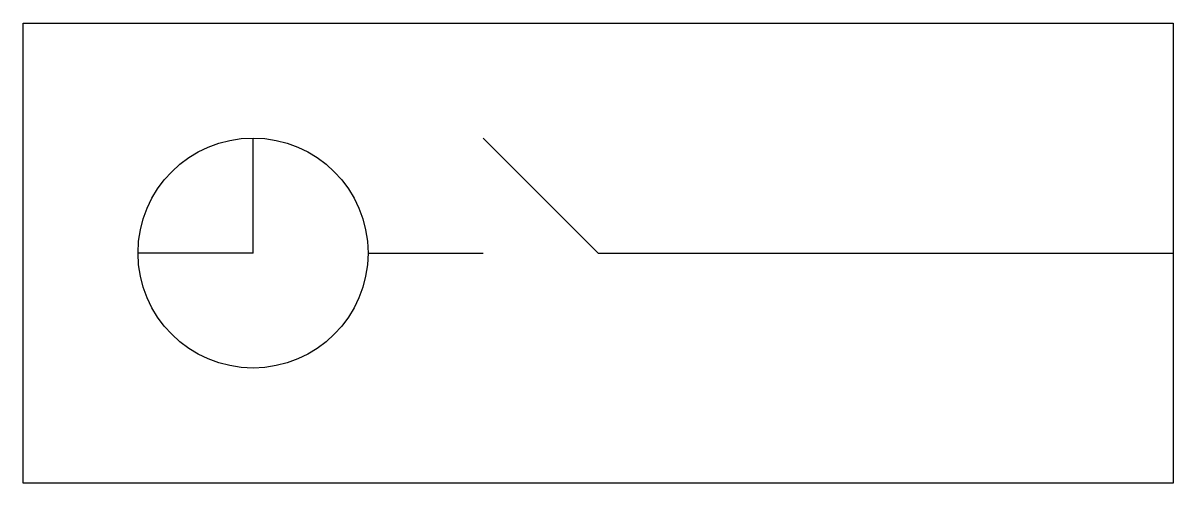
# Model space of a CAD drawing. Extents: x 237.5 to 262.5, y 475 to 485.
import ezdxf

# ---------------------------------------------------------------- set-up
doc = ezdxf.new("R2010")
doc.units = 0
doc.header["$LTSCALE"] = 20
doc.header["$MEASUREMENT"] = 0
doc.layers.get('0').update_dxf_attribs({"linetype": 'CONTINUOUS'})

msp = doc.modelspace()

# ---------------------------------------------------------------- linework, layer by layer
for p, q in [((237.5, 475), (237.5, 485)), ((237.5, 485), (262.5, 485)), ((262.5, 485), (262.5, 475)), ((242.5, 480), (242.5, 482.5)), ((247.5, 482.5), (250, 480)), ((242.5, 480), (240, 480)), ((245, 480), (247.5, 480)), ((250, 480), (262.5, 480)), ((262.5, 475), (237.5, 475))]:
    msp.add_line(p, q)
msp.add_circle((242.5, 480), 2.5)

doc.saveas('drawing.dxf')
